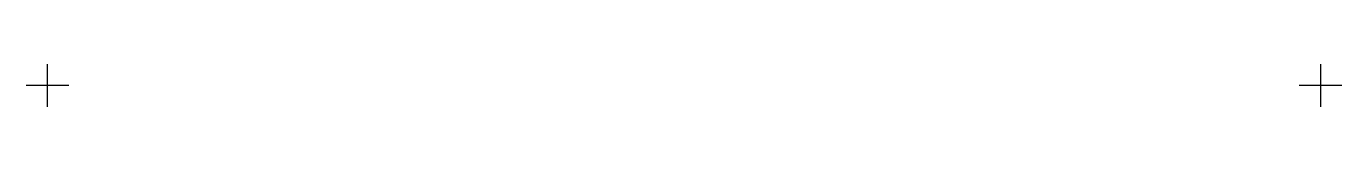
# Model space of a CAD drawing. Header units: millimetres. Extents: x -10 to 610, y -10 to 10.
import ezdxf

# ---------------------------------------------------------------- set-up
doc = ezdxf.new("R2010")
doc.units = ezdxf.units.MM
doc.header["$LTSCALE"] = 0.2

msp = doc.modelspace()

# ---------------------------------------------------------------- linework, layer by layer
at = {"layer": 'DEFPOINTS'}
for p, q in [((0, -10), (0, 10)), ((600, 10), (600, -10)), ((10, 0), (-10, 0)), ((610, 0), (590, 0))]:
    msp.add_line(p, q, dxfattribs=at)

doc.saveas('drawing.dxf')
